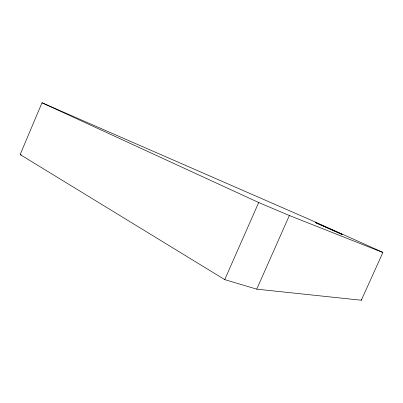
<?xml version="1.0" encoding="UTF-8"?>
<svg xmlns="http://www.w3.org/2000/svg" width="403" height="403" viewBox="0 0 403 403"><rect width="100%" height="100%" fill="white"/><g stroke="black" fill="none" stroke-linecap="round" stroke-linejoin="round"><path stroke-width="0.6" d="M361.315 300.23L382.85 252.52L382.472 252.192L311.957 220.537L42.003 102.77L20.15 154.566L224.733 279.611L256.721 289.158L361.315 300.23L361.36 299.364M224.733 279.611L258.696 202.543L42.003 102.77M256.721 289.158L289.369 215.519L382.85 252.52M20.15 154.566L21.329 154.994M258.696 202.543L289.369 215.519M342.127 234.42L315.297 222.527L342.127 234.42"/></g></svg>
